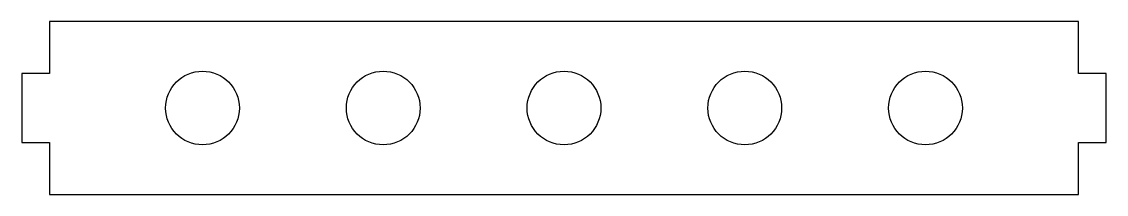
# Model space of a CAD drawing. Header units: inches. Extents: x 0 to 22, y -1.8 to 1.8.
import ezdxf

# ---------------------------------------------------------------- set-up
doc = ezdxf.new("R2010")
doc.units = ezdxf.units.IN
doc.layers.get('0').update_dxf_attribs({"linetype": 'CONTINUOUS'})

msp = doc.modelspace()

# ---------------------------------------------------------------- linework, layer by layer
msp.add_lwpolyline([(21.438, 1.757), (0.562, 1.757), (0.562, 0.699), (0, 0.699), (0, -0.699), (0.562, -0.699), (0.562, -1.757), (21.438, -1.757), (21.438, -0.699), (22, -0.699), (22, 0.699), (21.438, 0.699)], close=True)
for centre in [(3.667, 0), (7.333, 0), (11, 0), (14.667, 0), (18.333, 0)]:
    msp.add_circle(centre, 0.748)

doc.saveas('drawing.dxf')
